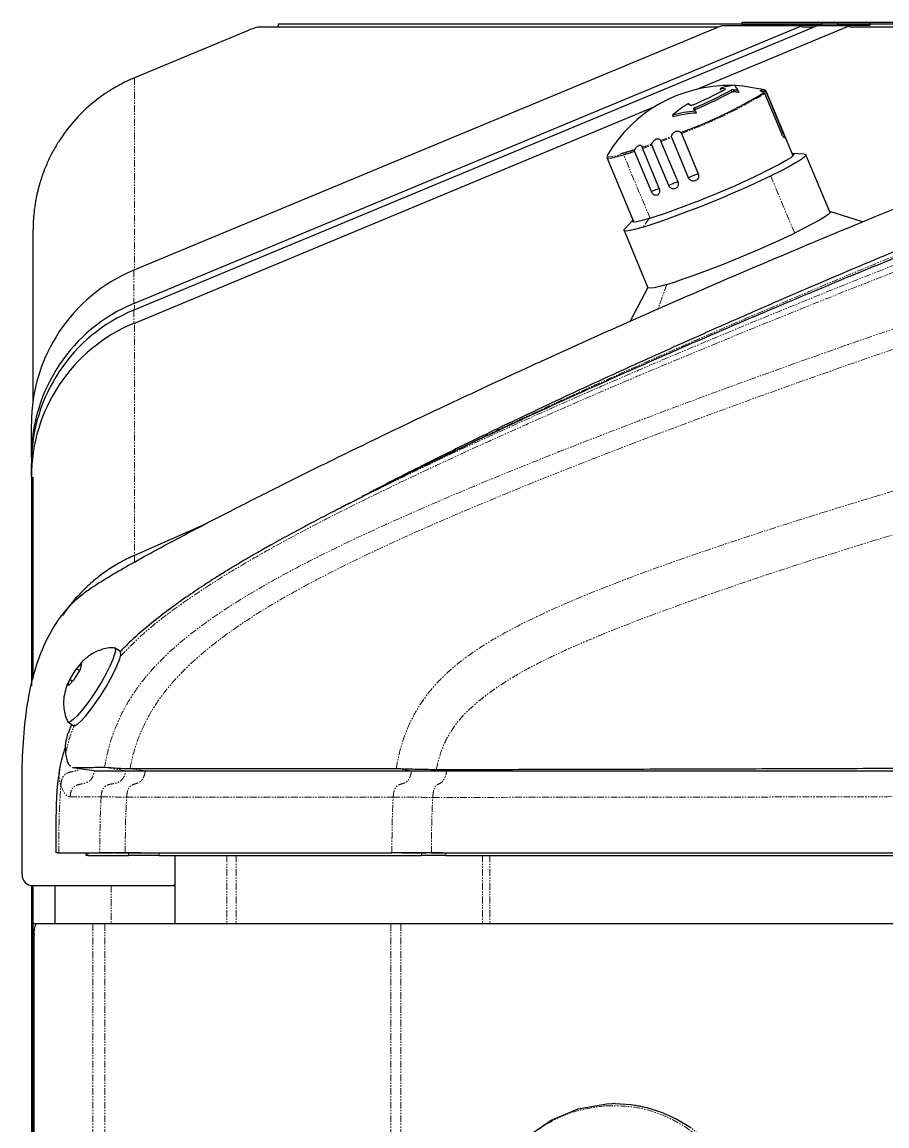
# Model space of a CAD drawing. Header units: millimetres. Extents: x -18594 to 273470, y -238787 to 48452.
# Drawn here: x 141570.6 to 141728.5, y -89230.7 to -89029 of the extents above; entities that cross this region are included whole.
import ezdxf

# ---------------------------------------------------------------- set-up
doc = ezdxf.new("R2010")
doc.units = ezdxf.units.MM
doc.linetypes.add('Xref AGV layout$0$PHANTOM', pattern=[2.5, 1.25, -0.25, 0.25, -0.25, 0.25, -0.25])
doc.layers.add('AM_BOR', color=4, linetype='Continuous', lineweight=25)

# ---------------------------------------------------------------- blocks, each defined once
blk = doc.blocks.new('Xref AGV layout$0$A$C343F789C')
at = {"color": 8, "linetype": 'Xref AGV layout$0$PHANTOM', "lineweight": 18}
for p, q in [((3689.05, 505.38), (3689.05, 729.29)), ((3691.28, 505.38), (3691.28, 729.41)), ((3635.03, 505.38), (3635.03, 726.28)), ((3636.82, 505.38), (3636.82, 726.39)), ((3618.74, 492.88), (3618.74, 505.38)), ((3620.07, 492.88), (3620.07, 505.38)), ((3665.08, 492.88), (3665.08, 505.38)), ((3666.75, 492.88), (3666.75, 505.38)), ((3687.93, 498.38), (3687.93, 505.38)), ((3626.79, 492.39), (3626.79, 492.88)), ((3627.46, 492.39), (3629.4, 492.39)), ((3631.24, 492.88), (3631.24, 492.39)), ((3679.15, 492.39), (3679.15, 492.88)), ((3682.49, 492.39), (3685.32, 492.39)), ((3684.71, 492.88), (3684.71, 492.39)), ((3692.18, 492.39), (3692.18, 492.88)), ((3685.08, 482.23), (3636.41, 482.22)), ((3695.4, 482.19), (3689.74, 482.14)), ((3681.64, 477.39), (3633.04, 477.39)), ((3690.98, 477.39), (3685.23, 477.39)), ((3690.98, 477.39), (3694.88, 476.83)), ((3696.27, 473.14), (3696.37, 473.49)), ((3683.67, 438.04), (3683.67, 439.27)), ((3683.67, 395.93), (3683.67, 438.04)), ((3683.78, 393.23), (3683.78, 395.65)), ((3586.43, 388.53), (3588.06, 393.02)), ((3683.67, 392.29), (3683.67, 393.18)), ((3683.78, 385.95), (3683.78, 392.01)), ((3683.67, 350.78), (3683.67, 385.9)), ((3567.46, 368.68), (3563.11, 379.14)), ((3589.68, 376.5), (3590.78, 378.07)), ((3589.49, 376.44), (3594.32, 364.83)), ((3581.4, 356.25), (3581.27, 356.56)), ((3574.23, 352.98), (3574.1, 353.29)), ((3574.65, 353.01), (3574.53, 353.32)), ((3575.93, 352.77), (3575.86, 352.93)), ((3657.36, 340.88), (3657.36, 341.52))]:
    blk.add_line(p, q, dxfattribs=at)
at = {"color": 7, "linetype": 'Continuous', "lineweight": 25}
for p, q in [((3701.96, 729.16), (3701.96, 507.38)), ((3702.17, 729.15), (3702.17, 505.38)), ((3702.47, 498.36), (3702.47, 658.81)), ((3595.86, 538.23), (3595.93, 538.23)), ((3595.93, 538.23), (3596.92, 538.35)), ((3454.32, 505.38), (3635.03, 505.38)), ((3635.03, 505.38), (3636.82, 505.38)), ((3636.82, 505.38), (3689.05, 505.38)), ((3676.27, 492.88), (3676.27, 505.38)), ((3689.05, 505.38), (3691.28, 505.38)), ((3691.28, 505.38), (3701.61, 505.38)), ((3698.17, 498.38), (3698.17, 505.38)), ((3701.61, 505.38), (3702.17, 505.38)), ((3702.17, 505.38), (3702.17, 498.38)), ((3676.59, 498.38), (3676.27, 498.35)), ((3676.27, 498.38), (3676.59, 498.38)), ((3702.2, 498.38), (3676.59, 498.38)), ((3704.17, 496.38), (3704.17, 493.38)), ((3626.79, 492.88), (3479.6, 492.88)), ((3629.4, 492.39), (3495.07, 492.4)), ((3627.46, 492.39), (3603.32, 492.39)), ((3626.79, 492.88), (3631.24, 492.88)), ((3627.46, 492.39), (3630.5, 492.39)), ((3634.84, 492.39), (3630.42, 492.39)), ((3679.15, 492.88), (3631.24, 492.88)), ((3685.32, 492.39), (3636.62, 492.4)), ((3682.49, 492.39), (3663.35, 492.39)), ((3679.15, 492.88), (3684.71, 492.88)), ((3692.18, 492.88), (3684.71, 492.88)), ((3687.17, 492.39), (3685.27, 492.39)), ((3687.17, 492.39), (3689.95, 492.39)), ((3691.25, 492.39), (3687.47, 492.39)), ((3697.44, 492.39), (3689.95, 492.39)), ((3692.18, 492.88), (3692.49, 492.88)), ((3692.49, 492.88), (3692.49, 492.39)), ((3697.63, 492.39), (3694.02, 492.39)), ((3704.17, 493.38), (3704.17, 477.35)), ((3694.98, 476.82), (3691.08, 477.38)), ((3694.97, 476.76), (3694.88, 476.83)), ((3696.27, 473.06), (3696.47, 473.65)), ((3695.15, 468.87), (3695.72, 470.45)), ((3695.79, 468.47), (3694.79, 469.1)), ((3693.56, 458.9), (3694.76, 460.86)), ((3695.46, 460.75), (3694.26, 458.79)), ((3694.76, 460.86), (3695.72, 461.79)), ((3694.97, 461.06), (3695.46, 460.75)), ((3702.17, 460.62), (3702.17, 423.73)), ((3702.47, 423.73), (3702.47, 461.88)), ((3694.26, 458.79), (3693.31, 457.86)), ((3693.71, 459.13), (3694.26, 458.79)), ((3686.27, 455.55), (3687.28, 454.92)), ((3670.46, 432.19), (3683.67, 438.04)), ((3644.36, 428.53), (3644.15, 428.41)), ((3646.04, 429.39), (3646.46, 429.61)), ((3702.47, 423.73), (3702.47, 421.3)), ((3702.47, 420.09), (3702.47, 414.03)), ((3702.17, 409.76), (3702.17, 378.58)), ((3683.78, 395.65), (3588.6, 356.02)), ((3589.92, 389.07), (3593.15, 395.26)), ((3558.95, 341.25), (3683.78, 393.23)), ((3683.78, 392.01), (3561.86, 341.25)), ((3594.25, 378.66), (3589.9, 389.12)), ((3576.42, 341.25), (3683.78, 385.95)), ((3592.65, 376.77), (3594.12, 378.37)), ((3550.68, 377.09), (3556.68, 375.23)), ((3556.66, 375.28), (3561.02, 364.82)), ((3597.36, 365.35), (3592.45, 377.13)), ((3589.24, 371.56), (3592.32, 364.18)), ((3587.5, 362.43), (3584.43, 369.81)), ((3586.07, 370.43), (3589.14, 363.05)), ((3590.9, 363.69), (3587.83, 371.07)), ((3583.78, 360.96), (3580.7, 368.34)), ((3582.46, 369.04), (3585.53, 361.66)), ((3561.32, 364.71), (3563.49, 364.63)), ((3563.37, 365.02), (3568.28, 353.24)), ((3568.3, 353.37), (3565.23, 360.75)), ((3565.45, 361), (3568.53, 353.62)), ((3581.21, 356.89), (3581.08, 357.21)), ((3585.4, 357.6), (3585.27, 357.9)), ((3573.4, 353.14), (3573.27, 353.45)), ((3576.7, 352.71), (3576.58, 353.01)), ((3581.07, 352.88), (3553.12, 341.25)), ((3662.98, 342.17), (3683.67, 350.78)), ((3465.86, 341.52), (3553, 341.52)), ((3549.37, 340.58), (3549.37, 341.18)), ((3555.19, 341.18), (3549.37, 341.18)), ((3553, 341.52), (3553.12, 341.25)), ((3553.12, 341.25), (3558.95, 341.25)), ((3555.19, 341.18), (3555.19, 340.58)), ((3558.1, 340.58), (3558.1, 341.18)), ((3572.66, 341.18), (3558.1, 341.18)), ((3559.61, 341.52), (3561.74, 341.52)), ((3561.74, 341.52), (3561.86, 341.25)), ((3561.86, 341.25), (3576.42, 341.25)), ((3572.66, 341.18), (3572.66, 340.58)), ((3577.08, 341.52), (3661.12, 341.52)), ((3657.4, 340.88), (3657.4, 341.52)), ((3657.36, 340.88), (3462.03, 340.88)), ((3549.37, 340.58), (3478.13, 340.58)), ((3555.19, 340.58), (3549.37, 340.58)), ((3558.1, 340.58), (3555.19, 340.58)), ((3572.66, 340.58), (3558.1, 340.58)), ((3657.4, 340.88), (3657.36, 340.88))]:
    blk.add_line(p, q, dxfattribs=at)
at = {"color": 7, "linetype": 'Continuous', "lineweight": 25, "flags": 128}
for points in [[(3595.86, 538.23), (3592.96, 538.41), (3590.09, 538.95), (3587.29, 539.84), (3584.59, 541.07), (3582.02, 542.62)], [(3595.93, 599.41), (3599.74, 599.22), (3604.85, 597.79), (3609.62, 595.25), (3613.86, 591.7), (3617.41, 587.27), (3620.14, 582.13), (3621.94, 576.48), (3622.74, 570.54), (3622.51, 564.54), (3621.25, 558.7), (3619.03, 553.26), (3615.91, 548.42), (3612.03, 544.36), (3607.53, 541.24), (3602.59, 539.19), (3597.39, 538.28), (3597.39, 538.28)], [(3697.21, 492.39), (3696.22, 492.39), (3694.72, 492.39), (3693.56, 492.39)], [(3685.23, 477.39), (3684.81, 477.39), (3684.49, 477.39), (3684.29, 477.39), (3684.14, 477.39), (3684.09, 477.39), (3684.08, 477.39), (3684.08, 477.39), (3684.08, 477.39), (3684.08, 477.39), (3684.08, 477.39), (3684.08, 477.39), (3682.99, 477.39), (3681.64, 477.39)], [(3694.79, 469.1), (3694.49, 469.11), (3693.99, 468.81), (3693.32, 468.21), (3692.53, 467.34), (3691.64, 466.23), (3690.7, 464.94), (3689.75, 463.53), (3688.84, 462.06), (3688, 460.6), (3687.29, 459.23), (3686.73, 458), (3686.34, 456.97), (3686.15, 456.19), (3686.17, 455.7), (3686.27, 455.55)], [(3692.41, 465.29), (3693.32, 466.45), (3694.14, 467.39), (3694.84, 468.06), (3695.39, 468.43), (3695.75, 468.49), (3695.88, 468.36)], [(3687.42, 454.89), (3687.2, 455), (3687.14, 455.41), (3687.28, 456.12), (3687.61, 457.09), (3688.14, 458.27), (3688.82, 459.62), (3689.62, 461.06), (3690.52, 462.53), (3691.46, 463.97), (3692.41, 465.29)], [(3586.43, 388.53), (3587.74, 388.9), (3588.76, 389.14), (3589.47, 389.23), (3589.84, 389.18), (3589.9, 389.12)], [(3556.66, 375.28), (3556.68, 375.42), (3556.98, 375.75), (3557.61, 376.21), (3558.56, 376.79), (3559.81, 377.48), (3561.34, 378.27), (3563.11, 379.14)], [(3590.78, 378.07), (3592.1, 378.44), (3593.12, 378.67), (3593.82, 378.77), (3594.2, 378.72), (3594.24, 378.52), (3594.12, 378.37)], [(3589.68, 376.5), (3590.95, 376.86), (3591.9, 377.07), (3592.51, 377.13), (3592.76, 377.03), (3592.65, 376.78), (3592.61, 376.74)], [(3561.32, 364.71), (3561.07, 364.76), (3561.04, 364.95), (3561.34, 365.28), (3561.97, 365.74), (3562.92, 366.33), (3564.17, 367.02), (3565.69, 367.81), (3567.46, 368.68)], [(3563.53, 364.63), (3563.47, 364.63), (3563.22, 364.73), (3563.33, 364.98), (3563.81, 365.37), (3564.63, 365.9), (3565.78, 366.55), (3567.23, 367.31), (3568.95, 368.16)], [(3597.36, 365.35), (3597.36, 365.35), (3597.1, 365.44), (3596.5, 365.38), (3595.57, 365.18), (3594.32, 364.83)], [(3568.3, 353.37), (3568.29, 353.34), (3568.28, 353.32), (3568.27, 353.29), (3568.27, 353.27), (3568.27, 353.25), (3568.28, 353.23), (3568.29, 353.21), (3568.31, 353.2)], [(3569.34, 352.83), (3572.56, 352.3), (3573.98, 352.2)]]:
    blk.add_lwpolyline(points, dxfattribs=at)
at = {"color": 8, "linetype": 'Xref AGV layout$0$PHANTOM', "lineweight": 18, "flags": 128}
for points in [[(3626.6, 477.39), (3627.56, 477.28), (3628.52, 477.17)], [(3633.04, 477.39), (3634.44, 477.19), (3635.85, 476.99)], [(3681.64, 477.39), (3683.04, 477.2), (3684.45, 477.01)], [(3685.23, 477.39), (3687.17, 477.07), (3689.12, 476.75)], [(3597.32, 364.99), (3597.33, 365.15), (3597.02, 365.22), (3596.34, 365.14), (3595.31, 364.89), (3593.95, 364.5), (3592.31, 363.96)], [(3565.23, 360.75), (3565.37, 360.82), (3565.51, 360.88)], [(3568.47, 353.23), (3568.46, 353.2), (3568.44, 353.17), (3568.44, 353.15), (3568.44, 353.13), (3568.44, 353.1), (3568.45, 353.09), (3568.46, 353.07), (3568.48, 353.05)]]:
    blk.add_lwpolyline(points, dxfattribs=at)
at = {"color": 7, "linetype": 'Continuous', "lineweight": 25}
for centre, radius, start, end in [((3698.86, 506.9), 3.14, 331.1427, 8.876), ((3702.18, 496.4), 1.99, 359.5654, 89.5572), ((3678.85, 334.77), 142.35, 85.8657, 87.748), ((3645.08, 209.15), 188.72, 108.1079, 115.7464), ((3649.44, 198.69), 188.72, 108.1079, 115.7462), ((3642.27, 215.95), 168.94, 108.1349, 115.7195), ((3575.08, 377.88), 25.7, 268.6567, 329.9177), ((3612.49, 304.93), 62.6, 106.8677, 108.7972), ((3613.92, 278.88), 87.23, 110.1529, 121.238), ((3579.76, 378.19), 21.02, 273.6136, 285.204), ((3579.78, 378.14), 21.3, 273.8564, 285.289), ((3571.96, 373.12), 20.53, 300.8231, 310.8863), ((3611.33, 285.45), 77.21, 112.9182, 118.4726), ((3611.47, 285.12), 77.23, 112.9189, 118.472), ((3609.08, 291.36), 69.96, 112.9492, 118.4415), ((3599.58, 371.98), 23.77, 219.4098, 220.6401), ((3592.95, 366.02), 14.85, 223.5679, 225.1419), ((3577.99, 375.94), 22.98, 258.1368, 260.2362), ((3581.79, 357.7), 9.55, 208.5626, 215.679), ((3578.03, 375.93), 23.26, 258.5263, 260.5915), ((3572.9, 363.79), 11.72, 275.5568, 288.9542), ((3577.89, 374.72), 22.04, 264.905, 266.9285), ((3658.89, 351.01), 9.75, 283.2338, 294.8515)]:
    blk.add_arc(centre, radius, start, end, dxfattribs=at)
at = {"color": 8, "linetype": 'Xref AGV layout$0$PHANTOM', "lineweight": 18}
for centre, radius, start, end in [((3584.17, 382.28), 11.86, 289.546, 295.3445), ((3583.97, 372.34), 2.58, 280.4365, 293.4553), ((3581.15, 380.23), 10.96, 290.5166, 296.6371), ((3587.28, 373.4), 2.44, 283.4972, 290.3777), ((3579.97, 371.9), 3.64, 281.6109, 294.8116), ((3578.62, 376.08), 8.02, 291.0568, 298.6556), ((3634.52, 241.05), 130.17, 109.5766, 110.4027), ((3634.53, 240.9), 130.11, 109.57, 110.4118), ((3654.73, 187.45), 187.45, 111.0169, 111.6617), ((3653.17, 191.36), 183.04, 111.0023, 111.6749), ((3614.08, 278.46), 87.89, 110.1708, 121.2199)]:
    blk.add_arc(centre, radius, start, end, dxfattribs=at)
at = {"color": 7, "linetype": 'Continuous', "lineweight": 25}
for centre in [(3672.17, 423.73), (3672.17, 421.3), (3672.17, 420.09), (3672.17, 414.03)]:
    blk.add_ellipse(centre, major_axis=(0, 30.4), ratio=0.996749, start_param=3.534983, end_param=4.712389, dxfattribs=at)
at = {"color": 8, "linetype": 'Xref AGV layout$0$PHANTOM', "lineweight": 18}
for points, knots in [([(3597.39, 538.28), (3595.63, 538.28), (3592.11, 538.29), (3586.96, 539.8), (3582.16, 542.34), (3577.89, 545.92), (3574.31, 550.38), (3571.57, 555.55), (3569.76, 561.24), (3568.95, 567.21), (3569.19, 573.25), (3570.45, 579.13), (3572.69, 584.61), (3575.82, 589.48), (3579.73, 593.56), (3584.26, 596.72), (3589.23, 598.71), (3593.21, 599.61), (3595.44, 599.45), (3595.93, 599.41)], [0, 0, 0, 0, 0.061442, 0.122883, 0.184325, 0.245766, 0.307208, 0.36865, 0.430091, 0.491533, 0.552974, 0.614416, 0.675858, 0.737299, 0.79874, 0.860182, 0.921624, 0.983065, 1, 1, 1, 1]), ([(3597.6, 538.62), (3595.86, 538.62), (3592.38, 538.63), (3587.29, 540.12), (3582.54, 542.63), (3578.32, 546.18), (3574.78, 550.58), (3572.06, 555.7), (3570.27, 561.32), (3569.48, 567.23), (3569.71, 573.21), (3570.96, 579.01), (3573.17, 584.43), (3576.27, 589.25), (3580.13, 593.29), (3584.61, 596.39), (3589.54, 598.44), (3594.71, 599.34), (3599.95, 599.08), (3605.03, 597.66), (3609.78, 595.13), (3614, 591.59), (3617.54, 587.18), (3620.26, 582.07), (3622.05, 576.45), (3622.84, 570.53), (3622.61, 564.56), (3621.36, 558.75), (3619.15, 553.33), (3616.05, 548.51), (3612.19, 544.47), (3607.71, 541.39), (3602.79, 539.28), (3599.33, 538.84), (3597.6, 538.62)], [0, 0, 0, 0, 0.0312502, 0.0625002, 0.0937502, 0.1250001, 0.1562501, 0.1875, 0.21875, 0.2500001, 0.28125, 0.3125001, 0.3437501, 0.3750001, 0.4062501, 0.4375002, 0.46875, 0.5, 0.5312502, 0.5625002, 0.5937502, 0.6250003, 0.6562501, 0.6875003, 0.7187503, 0.7500001, 0.7812503, 0.8125001, 0.8437502, 0.8750001, 0.9062503, 0.9375001, 0.9687504, 1, 1, 1, 1]), ([(3629.4, 492.39), (3629.4, 490.71), (3629.41, 487.33), (3629.26, 483.96), (3629.18, 482.27)], [0, 0, 0, 0, 0.498921, 1, 1, 1, 1]), ([(3636.62, 492.4), (3636.62, 490.71), (3636.63, 487.31), (3636.48, 483.92), (3636.41, 482.22)], [0, 0, 0, 0, 0.496831, 1, 1, 1, 1]), ([(3685.32, 492.39), (3685.32, 490.71), (3685.33, 487.32), (3685.17, 483.93), (3685.08, 482.23)], [0, 0, 0, 0, 0.496385, 1, 1, 1, 1]), ([(3689.74, 482.14), (3689.81, 483.87), (3689.97, 487.29), (3689.96, 490.71), (3689.95, 492.39)], [0, 0, 0, 0, 0.507103, 1, 1, 1, 1]), ([(3697.44, 492.39), (3697.45, 490.37), (3697.48, 486.25), (3697.23, 482.14), (3697.11, 480.05)], [0, 0, 0, 0, 0.490969, 1, 1, 1, 1]), ([(3629.18, 482.27), (3617.83, 482.26), (3595.13, 482.23), (3561.09, 482.2), (3526.99, 482.05), (3504.36, 482.16), (3493.05, 482.22)], [0, 0, 0, 0, 0.250001, 0.500002, 0.750003, 1, 1, 1, 1]), ([(3629.18, 482.27), (3629.15, 481.97), (3629.11, 481.52), (3628.99, 480.95), (3628.87, 480.57), (3628.7, 480.26), (3628.43, 479.98), (3628.01, 479.78), (3627.53, 479.55), (3627.16, 479.06), (3626.97, 478.68), (3626.76, 478.13), (3626.66, 477.69), (3626.6, 477.39)], [0, 0, 0, 0, 0.125072, 0.187661, 0.25018, 0.312675, 0.375225, 0.500437, 0.687259, 0.749773, 0.812301, 0.87491, 1, 1, 1, 1]), ([(3636.41, 482.22), (3635.32, 482.22), (3633.15, 482.24), (3630.5, 482.26), (3629.18, 482.27)], [0, 0, 0, 0, 0.499999, 1, 1, 1, 1]), ([(3636.41, 482.22), (3636.37, 481.81), (3636.32, 481.26), (3636.08, 480.65), (3635.82, 480.26), (3635.41, 479.97), (3634.88, 479.81), (3634.33, 479.65), (3633.87, 479.36), (3633.56, 478.96), (3633.24, 478.36), (3633.12, 477.8), (3633.04, 477.39)], [0, 0, 0, 0, 0.166241, 0.228255, 0.282905, 0.385897, 0.492454, 0.600485, 0.707706, 0.765052, 0.829701, 1, 1, 1, 1]), ([(3685.08, 482.23), (3685.06, 481.93), (3685.01, 481.47), (3684.85, 480.9), (3684.67, 480.52), (3684.25, 480.02), (3683.6, 479.83), (3682.96, 479.63), (3682.54, 479.35), (3682.26, 479.06), (3682.03, 478.68), (3681.8, 478.13), (3681.7, 477.69), (3681.64, 477.39)], [0, 0, 0, 0, 0.125077, 0.187669, 0.250171, 0.312652, 0.499549, 0.624712, 0.687268, 0.749789, 0.812314, 0.874917, 1, 1, 1, 1]), ([(3689.74, 482.14), (3689.58, 482.14), (3689.27, 482.14), (3688.28, 482.17), (3686.89, 482.2), (3685.69, 482.22), (3685.08, 482.23)], [0, 0, 0, 0, 0.25013, 0.499999, 0.749882, 1, 1, 1, 1]), ([(3689.74, 482.14), (3689.69, 481.73), (3689.63, 481.18), (3689.31, 480.58), (3688.95, 480.19), (3688.37, 479.92), (3687.64, 479.78), (3686.88, 479.64), (3686.27, 479.37), (3685.86, 478.98), (3685.45, 478.38), (3685.32, 477.81), (3685.23, 477.39)], [0, 0, 0, 0, 0.165588, 0.226862, 0.280565, 0.381566, 0.486783, 0.594605, 0.703044, 0.761462, 0.827345, 1, 1, 1, 1]), ([(3695.4, 482.19), (3695.37, 481.89), (3695.33, 481.43), (3695.13, 480.86), (3694.88, 480.48), (3694.53, 480.18), (3693.98, 479.94), (3693.1, 479.78), (3692.19, 479.56), (3691.51, 478.97), (3691.14, 478.28), (3691.03, 477.69), (3690.98, 477.39)], [0, 0, 0, 0, 0.12516, 0.187792, 0.250331, 0.312849, 0.375433, 0.500744, 0.68759, 0.750168, 0.874814, 1, 1, 1, 1]), ([(3697.11, 480.05), (3696.85, 480.68), (3696.34, 481.93), (3695.71, 482.1), (3695.4, 482.19)], [0, 0, 0, 0, 0.499962, 1, 1, 1, 1]), ([(3697.11, 480.05), (3697.05, 479.63), (3696.97, 479.05), (3696.64, 478.4), (3696.27, 477.99), (3695.69, 477.69), (3694.94, 477.54), (3694.19, 477.4), (3693.74, 477.15), (3693.53, 477.03)], [0, 0, 0, 0, 0.245554, 0.33597, 0.414285, 0.558563, 0.707102, 0.860265, 1, 1, 1, 1]), ([(3697.34, 477.19), (3697.38, 477.38), (3697.5, 478.06), (3697.43, 479), (3697.21, 479.7), (3697.11, 480.05)], [0, 0, 0, 0, 0.1653498, 0.582544, 1, 1, 1, 1]), ([(3635.85, 476.99), (3635.64, 475.91), (3635.24, 473.75), (3634.17, 470.42), (3632.64, 467.09), (3630.36, 463.52), (3627.33, 460.09), (3623.61, 456.95), (3619.05, 453.87), (3613.68, 450.89), (3605.51, 446.99), (3595.19, 442.81), (3582.74, 438.3), (3570.25, 434.11), (3553.55, 428.79), (3532.58, 422.54), (3506.27, 415.26), (3484.06, 409.57), (3469.5, 406.21), (3463.81, 405.05), (3461.73, 404.64), (3459.58, 404.25), (3457.21, 403.85), (3455.47, 403.68), (3454.52, 403.59)], [0, 0, 0, 0, 0.015281, 0.030762, 0.04863, 0.066468, 0.089937, 0.112951, 0.135621, 0.169219, 0.202551, 0.268812, 0.334866, 0.400837, 0.466769, 0.598598, 0.730461, 0.878385, 0.943867, 0.954268, 0.964724, 0.975367, 0.986405, 1, 1, 1, 1]), ([(3628.52, 477.17), (3628.32, 476.29), (3627.91, 474.52), (3626.84, 471.75), (3625.17, 469.03), (3622.47, 466.03), (3618.9, 463.09), (3614.55, 460.23), (3610.03, 457.77), (3605.43, 455.57), (3597.16, 451.95), (3585.09, 447.37), (3569.24, 441.88), (3549.68, 435.58), (3526.37, 428.66), (3500.33, 421.49), (3479.64, 416.28), (3467.21, 413.47), (3462.12, 412.47), (3459.9, 412.06), (3457.56, 411.64), (3455.9, 411.49), (3455.03, 411.4)], [0, 0, 0, 0, 0.013379, 0.026768, 0.043823, 0.060821, 0.087872, 0.114801, 0.14164, 0.168426, 0.195174, 0.284216, 0.373225, 0.46222, 0.611715, 0.761231, 0.892979, 0.951296, 0.962869, 0.974567, 0.98656, 1, 1, 1, 1]), ([(3460.54, 371.18), (3461.12, 371.22), (3462.14, 371.29), (3463.53, 371.54), (3464.73, 371.78), (3465.88, 372.02), (3467, 372.28), (3469.45, 372.87), (3474.51, 374.19), (3484.46, 377.01), (3502.03, 382.34), (3527.1, 390.46), (3557.32, 400.82), (3583.4, 410.3), (3604.14, 418.28), (3619.63, 424.51), (3635.04, 431.09), (3647.26, 436.77), (3656.3, 441.47), (3662.28, 444.84), (3668.17, 448.53), (3673.92, 452.69), (3678.68, 456.92), (3682.38, 461.13), (3685.1, 465.11), (3687.23, 469.49), (3688.49, 473.44), (3688.95, 475.89), (3689.12, 476.75)], [0, 0, 0, 0, 0.0064863, 0.0114486, 0.0160759, 0.0205645, 0.0249843, 0.0293727, 0.0497614, 0.085819, 0.1499186, 0.264169, 0.39393, 0.5237186, 0.588654, 0.6536469, 0.7187518, 0.784119, 0.8104251, 0.8368723, 0.8635366, 0.8905514, 0.9181549, 0.935828, 0.9538596, 0.972111, 0.9902767, 1, 1, 1, 1]), ([(3684.45, 477.01), (3684.31, 476.3), (3683.87, 474.11), (3682.7, 470.54), (3680.66, 466.51), (3678.1, 462.84), (3674.6, 458.89), (3670.08, 454.85), (3664.57, 450.8), (3658.87, 447.18), (3653.05, 443.88), (3644.22, 439.27), (3632.25, 433.69), (3617.13, 427.24), (3601.91, 421.13), (3580.32, 412.85), (3552.22, 402.72), (3518.92, 391.45), (3492.49, 383.08), (3476.67, 378.49), (3470.22, 376.79), (3467.44, 376.09), (3464.55, 375.4), (3462.54, 375.05), (3461.5, 374.86)], [0, 0, 0, 0, 0.008263, 0.025634, 0.043062, 0.060409, 0.077615, 0.104831, 0.131745, 0.158443, 0.184995, 0.211446, 0.277277, 0.342902, 0.408438, 0.473927, 0.620538, 0.767128, 0.89625, 0.953306, 0.964592, 0.975964, 0.987532, 1, 1, 1, 1]), ([(3626.6, 477.39), (3617.36, 477.39), (3598.87, 477.39), (3571.14, 477.39), (3543.4, 477.39), (3515.62, 477.39), (3497.32, 477.39), (3488.17, 477.39)], [0, 0, 0, 0, 0.200001, 0.400002, 0.600003, 0.800004, 1, 1, 1, 1]), ([(3633.04, 477.39), (3632.07, 477.39), (3630.14, 477.39), (3627.78, 477.39), (3626.6, 477.39)], [0, 0, 0, 0, 0.499995, 1, 1, 1, 1]), ([(3685.23, 477.39), (3685.11, 477.39), (3684.88, 477.39), (3684.14, 477.39), (3683.04, 477.39), (3682.11, 477.39), (3681.64, 477.39)], [0, 0, 0, 0, 0.250139, 0.499993, 0.749841, 1, 1, 1, 1]), ([(3696.22, 474.25), (3695.86, 472.68), (3695.44, 470.88), (3694.67, 469.22), (3694.56, 469)], [0, 0, 0, 0, 0.868114, 1, 1, 1, 1]), ([(3686.22, 456.47), (3684.93, 455.15), (3681.98, 452.13), (3676.79, 448.11), (3671.04, 444.11), (3665.14, 440.44), (3656.19, 435.28), (3644, 428.96), (3628.57, 421.56), (3613.02, 414.49), (3590.92, 404.85), (3562.11, 392.94), (3527.9, 379.58), (3500.73, 369.59), (3484.44, 364.07), (3477.81, 362.01), (3474.95, 361.16), (3471.97, 360.33), (3469.91, 359.9), (3468.84, 359.68)], [0, 0, 0, 0, 0.0231903, 0.0529267, 0.082277, 0.1113839, 0.1403313, 0.2122382, 0.2838289, 0.3552844, 0.4266712, 0.5864581, 0.7462102, 0.8869309, 0.9491215, 0.961426, 0.9738243, 0.9864378, 1, 1, 1, 1]), ([(3644.15, 428.41), (3639.02, 425.88), (3628.77, 420.81), (3613.18, 413.66), (3592.29, 404.42), (3565.97, 393.35), (3538.79, 382.52), (3516.14, 373.88), (3498.79, 367.52), (3484.98, 362.75), (3476.82, 360.22), (3473.72, 359.37), (3472.72, 359.11), (3471.7, 358.86), (3470.61, 358.63), (3469.33, 358.37), (3468.39, 358.32), (3467.85, 358.28)], [0, 0, 0, 0, 0.090549, 0.180932, 0.271229, 0.451698, 0.632119, 0.733185, 0.834349, 0.923696, 0.963543, 0.968872, 0.974243, 0.979755, 0.985446, 0.991663, 1, 1, 1, 1]), ([(3470.79, 356.48), (3471.82, 356.59), (3473.89, 356.82), (3476.86, 357.67), (3481.15, 358.94), (3488.52, 361.41), (3504.1, 367.04), (3526.44, 375.75), (3553.72, 386.91), (3578.54, 397.52), (3600.94, 407.48), (3620.91, 416.76), (3635.94, 424.08), (3644.24, 428.44), (3646.04, 429.39)], [0, 0, 0, 0, 0.016174, 0.032388, 0.048604, 0.086828, 0.155084, 0.310213, 0.465344, 0.620475, 0.736306, 0.852136, 0.967965, 1, 1, 1, 1])]:
    blk.add_open_spline(points, degree=3, knots=knots, dxfattribs=at)
at = {"color": 7, "linetype": 'Continuous', "lineweight": 25}
for points, knots in [([(3629.4, 492.39), (3630.25, 492.39), (3632.04, 492.39), (3634.47, 492.39), (3635.92, 492.4), (3636.62, 492.4)], [0, 0, 0, 0, 0.322313, 0.677687, 1, 1, 1, 1]), ([(3682.49, 492.39), (3682.93, 492.39), (3683.85, 492.39), (3684.88, 492.39), (3685.26, 492.39), (3685.42, 492.39)], [0, 0, 0, 0, 0.353091, 0.7278588, 1, 1, 1, 1]), ([(3685.32, 492.39), (3685.85, 492.39), (3687.05, 492.39), (3688.52, 492.39), (3689.51, 492.39), (3689.82, 492.39), (3689.95, 492.39)], [0, 0, 0, 0, 0.221578, 0.500001, 0.778422, 1, 1, 1, 1]), ([(3697.31, 477.19), (3697.43, 477.88), (3697.79, 480.04), (3698.02, 485.12), (3698.02, 489.51), (3698.02, 492.39)], [0, 0, 0, 0, 0.136656, 0.432773, 1, 1, 1, 1]), ([(3697.44, 492.39), (3697.63, 492.39), (3697.84, 492.39), (3697.88, 492.39), (3697.88, 492.39)], [0, 0, 0, 0, 0.960908, 1, 1, 1, 1]), ([(3704.17, 477.35), (3704.08, 475.06), (3703.91, 470.53), (3703.12, 464.3), (3701.85, 458.8), (3700.09, 454.04), (3697.63, 449.73), (3695.06, 446.75), (3692.7, 444.78), (3690.61, 443.34), (3687.74, 441.58), (3683.95, 439.4), (3679.21, 436.8), (3673.17, 433.58), (3665.8, 429.75), (3657.08, 425.33), (3647.43, 420.55), (3636.22, 415.11), (3623.48, 409.06), (3609.25, 402.47), (3594.37, 395.76), (3579.07, 389.05), (3563.7, 382.49), (3550.21, 376.87), (3538.82, 372.22), (3529.66, 368.54), (3521.16, 365.19), (3513.48, 362.23), (3506.7, 359.69), (3500.79, 357.57), (3495.65, 355.83), (3491.1, 354.41), (3486.56, 353.16), (3481.95, 352.14), (3477.14, 351.42), (3472.41, 351.06), (3467.46, 350.93), (3464.04, 350.93), (3462.23, 350.93)], [0, 0, 0, 0, 0.023814, 0.046919, 0.064947, 0.082346, 0.099332, 0.116388, 0.123, 0.131409, 0.142917, 0.158255, 0.177249, 0.19964, 0.230034, 0.264353, 0.302168, 0.343049, 0.395117, 0.450198, 0.507567, 0.566466, 0.625558, 0.683057, 0.7199, 0.754663, 0.786799, 0.815763, 0.841143, 0.86282, 0.881706, 0.89823, 0.912825, 0.931201, 0.947836, 0.964018, 0.981003, 1, 1, 1, 1]), ([(3626.6, 477.39), (3623.45, 477.39), (3617.32, 477.39), (3608.42, 477.39), (3600.05, 477.39), (3591.64, 477.39), (3583.24, 477.39), (3574.57, 477.39), (3566.01, 477.39), (3554.45, 477.39), (3539.99, 477.39), (3522.65, 477.39), (3505.33, 477.39), (3493.89, 477.39), (3488.17, 477.39)], [0, 0, 0, 0, 0.068199, 0.132467, 0.192827, 0.249305, 0.314398, 0.374512, 0.436964, 0.499513, 0.624562, 0.74948, 0.874773, 1, 1, 1, 1]), ([(3628.52, 477.17), (3625.37, 477.16), (3619.25, 477.15), (3610.34, 477.13), (3601.97, 477.11), (3593.56, 477.09), (3585.16, 477.06), (3576.49, 477.04), (3567.93, 477.01), (3556.36, 476.97), (3541.91, 476.93), (3524.57, 476.93), (3507.29, 477), (3495.89, 477.05), (3490.19, 477.08)], [0, 0, 0, 0, 0.068246, 0.132559, 0.192964, 0.249485, 0.314628, 0.374791, 0.437295, 0.499895, 0.625027, 0.749952, 0.875104, 1, 1, 1, 1]), ([(3633.04, 477.39), (3632.07, 477.39), (3630.14, 477.39), (3627.78, 477.39), (3626.6, 477.39)], [0, 0, 0, 0, 0.499972, 1, 1, 1, 1]), ([(3635.85, 476.99), (3634.74, 477.02), (3632.54, 477.08), (3629.86, 477.14), (3628.52, 477.17)], [0, 0, 0, 0, 0.500509, 1, 1, 1, 1]), ([(3681.64, 477.39), (3673.55, 477.39), (3657.34, 477.39), (3641.14, 477.39), (3633.04, 477.39)], [0, 0, 0, 0, 0.499335, 1, 1, 1, 1]), ([(3684.45, 477.01), (3676.36, 477), (3660.15, 476.98), (3643.96, 476.99), (3635.85, 476.99)], [0, 0, 0, 0, 0.499165, 1, 1, 1, 1]), ([(3690.98, 477.39), (3689.99, 477.39), (3688.08, 477.39), (3686.16, 477.39), (3685.23, 477.39)], [0, 0, 0, 0, 0.516118, 1, 1, 1, 1]), ([(3694.88, 476.83), (3693.89, 476.81), (3691.97, 476.79), (3690.05, 476.76), (3689.12, 476.75)], [0, 0, 0, 0, 0.516067, 1, 1, 1, 1]), ([(3696.22, 474.25), (3696.15, 474.65), (3696.03, 475.44), (3695.7, 476.32), (3695.4, 476.47), (3695.24, 476.54)], [0, 0, 0, 0, 0.324752, 0.646534, 1, 1, 1, 1]), ([(3696.41, 473.47), (3696.62, 474.14), (3697.05, 475.48), (3697.27, 476.65), (3697.38, 477.24)], [0, 0, 0, 0, 0.496065, 1, 1, 1, 1]), ([(3695.77, 470.44), (3695.83, 470.63), (3696.13, 471.49), (3696.35, 472.8), (3696.26, 473.78), (3696.22, 474.25)], [0, 0, 0, 0, 0.129328, 0.581002, 1, 1, 1, 1]), ([(3694.22, 458.73), (3694.27, 458.79), (3694.56, 459.17), (3695.07, 459.98), (3695.69, 461.11), (3696.21, 462.4), (3696.56, 463.84), (3696.63, 465.3), (3696.46, 466.67), (3696.21, 467.67), (3695.93, 468.2), (3695.87, 468.33)], [0, 0, 0, 0, 0.025057, 0.141794, 0.272445, 0.404856, 0.559368, 0.704173, 0.825423, 0.959643, 1, 1, 1, 1]), ([(3695.72, 461.79), (3695.69, 461.61), (3695.63, 461.24), (3695.52, 460.92), (3695.46, 460.75)], [0, 0, 0, 0, 0.499997, 1, 1, 1, 1]), ([(3687.5, 454.92), (3687.64, 454.91), (3688.21, 454.91), (3689.16, 455.1), (3690.3, 455.47), (3691.3, 455.97), (3692.18, 456.56), (3692.95, 457.22), (3693.63, 457.93), (3694.02, 458.47), (3694.22, 458.73)], [0, 0, 0, 0, 0.053753, 0.209647, 0.356474, 0.494593, 0.624748, 0.749418, 0.877091, 1, 1, 1, 1]), ([(3693.31, 457.86), (3693.36, 458.02), (3693.48, 458.35), (3693.53, 458.72), (3693.56, 458.9)], [0, 0, 0, 0, 0.500003, 1, 1, 1, 1]), ([(3644.56, 428.62), (3645.65, 429.18), (3647.92, 430.33), (3651.42, 432.16), (3654.96, 434.05), (3658.22, 435.84), (3660.88, 437.35), (3662.87, 438.5), (3664.54, 439.49), (3666.29, 440.54), (3668.48, 441.89), (3671.17, 443.62), (3674.4, 445.79), (3678.1, 448.45), (3681.66, 451.32), (3684.46, 453.77), (3685.81, 455.2), (3686.27, 455.67)], [0, 0, 0, 0, 0.072696, 0.150575, 0.234021, 0.312866, 0.374329, 0.417717, 0.450948, 0.491598, 0.540619, 0.606588, 0.684209, 0.775621, 0.881443, 0.960484, 1, 1, 1, 1]), ([(3683.67, 438.04), (3684.57, 438.47), (3686.33, 439.31), (3688.79, 440.87), (3691.13, 442.65), (3693.31, 444.68), (3695.24, 446.82), (3696.3, 448.32), (3696.8, 449.02)], [0, 0, 0, 0, 0.175239, 0.341059, 0.506679, 0.68498, 0.854257, 1, 1, 1, 1]), ([(3470.2, 356.84), (3470.92, 356.9), (3472.49, 357.03), (3475.04, 357.69), (3478.12, 358.55), (3481.86, 359.73), (3486.2, 361.18), (3491.02, 362.85), (3498.51, 365.55), (3508.59, 369.32), (3521.21, 374.2), (3535.86, 380.02), (3552.18, 386.69), (3569.84, 394.11), (3586.57, 401.34), (3601.76, 408.1), (3615.4, 414.34), (3627.51, 420.09), (3637.04, 424.74), (3642.49, 427.56), (3644.25, 428.48)], [0, 0, 0, 0, 0.011407, 0.024691, 0.04166, 0.062298, 0.0872, 0.114492, 0.14351, 0.213931, 0.285965, 0.358836, 0.464938, 0.566645, 0.663837, 0.755031, 0.831312, 0.902472, 0.968415, 1, 1, 1, 1]), ([(3644.27, 428.44), (3644.51, 428.56), (3645.1, 428.87), (3645.74, 429.21), (3646, 429.35), (3646.04, 429.37)], [0, 0, 0, 0, 0.363089, 0.8909574, 1, 1, 1, 1]), ([(3471.97, 355.75), (3472.79, 355.83), (3474.68, 356.01), (3477.86, 356.9), (3481.96, 358.14), (3487.13, 359.88), (3493.41, 362.11), (3499.27, 364.29), (3504.49, 366.27), (3508.94, 367.98), (3514, 369.96), (3519.79, 372.25), (3526.3, 374.86), (3533.44, 377.77), (3540.96, 380.88), (3548.25, 383.93), (3554.83, 386.72), (3560.35, 389.08), (3564.85, 391.02), (3570.81, 393.61), (3578.25, 396.88), (3587.17, 400.87), (3595.15, 404.48), (3602.35, 407.8), (3608.94, 410.88), (3615.09, 413.8), (3621.73, 417), (3628.74, 420.45), (3635.8, 424), (3640.14, 426.27), (3642.1, 427.3)], [0, 0, 0, 0, 0.013217, 0.030338, 0.053386, 0.082852, 0.118877, 0.161533, 0.184379, 0.209559, 0.238948, 0.272623, 0.310585, 0.352837, 0.397904, 0.442634, 0.481258, 0.513778, 0.540192, 0.560744, 0.619276, 0.672152, 0.71937, 0.761454, 0.800743, 0.837519, 0.871781, 0.92044, 0.964217, 1, 1, 1, 1]), ([(3683.67, 350.78), (3683.81, 350.84), (3684.07, 350.95), (3684.44, 351.11), (3684.75, 351.25), (3685.37, 351.54), (3686.33, 352.03), (3687.82, 352.88), (3689.48, 353.96), (3691.8, 355.73), (3694.47, 358.29), (3696.71, 361.16), (3698.24, 363.64), (3699.25, 365.56), (3700.15, 367.64), (3700.72, 369.3), (3701.06, 370.48), (3701.24, 371.14), (3701.41, 371.86), (3701.58, 372.64), (3701.74, 373.48), (3701.88, 374.38), (3702, 375.34), (3702.09, 376.37), (3702.16, 377.45), (3702.16, 378.2), (3702.17, 378.58)], [0, 0, 0, 0, 0.013049, 0.024349, 0.033898, 0.041698, 0.082236, 0.125081, 0.187348, 0.250126, 0.372098, 0.499994, 0.557936, 0.618917, 0.682937, 0.749997, 0.76766, 0.786954, 0.807878, 0.830432, 0.854618, 0.880433, 0.907879, 0.936956, 0.967663, 1, 1, 1, 1]), ([(3587.83, 371.07), (3587.8, 371.18), (3587.73, 371.39), (3587.75, 371.7), (3587.85, 371.97), (3588.03, 372.16), (3588.27, 372.26), (3588.53, 372.25), (3588.79, 372.14), (3589.03, 371.94), (3589.17, 371.73), (3589.23, 371.6), (3589.24, 371.56)], [0, 0, 0, 0, 0.108386, 0.21676, 0.324804, 0.432033, 0.538393, 0.644341, 0.75049, 0.857392, 0.965161, 1, 1, 1, 1]), ([(3580.7, 368.34), (3580.67, 368.44), (3580.61, 368.65), (3580.65, 368.98), (3580.79, 369.28), (3581.02, 369.5), (3581.32, 369.64), (3581.64, 369.67), (3581.95, 369.59), (3582.23, 369.41), (3582.39, 369.21), (3582.45, 369.08), (3582.46, 369.04)], [0, 0, 0, 0, 0.108382, 0.216778, 0.324815, 0.432024, 0.53841, 0.644344, 0.750494, 0.857391, 0.965169, 1, 1, 1, 1]), ([(3584.43, 369.81), (3584.39, 369.92), (3584.33, 370.13), (3584.36, 370.45), (3584.49, 370.73), (3584.71, 370.95), (3584.98, 371.07), (3585.28, 371.08), (3585.58, 370.99), (3585.84, 370.8), (3585.99, 370.6), (3586.05, 370.46), (3586.07, 370.43)], [0, 0, 0, 0, 0.1083808, 0.2167698, 0.3248206, 0.4320218, 0.5383954, 0.6443351, 0.7504978, 0.8574018, 0.9651703, 1, 1, 1, 1]), ([(3590.95, 363.49), (3590.95, 363.51), (3590.95, 363.53), (3590.94, 363.59), (3590.93, 363.64), (3590.91, 363.68), (3590.9, 363.69)], [0, 0, 0, 0, 0.253665, 0.50418, 0.752429, 1, 1, 1, 1]), ([(3592.31, 363.96), (3592.23, 363.82), (3592.1, 363.58), (3591.82, 363.3), (3591.57, 363.13), (3591.35, 363.06), (3591.18, 363.07), (3591.04, 363.16), (3590.97, 363.31), (3590.96, 363.44), (3590.95, 363.49)], [0, 0, 0, 0, 0.196073, 0.324149, 0.45303, 0.563752, 0.666911, 0.777309, 0.905888, 1, 1, 1, 1]), ([(3592.13, 363.83), (3592.41, 363.93), (3592.69, 364.02), (3592.93, 364.1), (3592.93, 364.1)], [0, 0, 0, 0, 0.9938678, 1, 1, 1, 1]), ([(3592.32, 364.18), (3592.32, 364.17), (3592.34, 364.13), (3592.34, 364.07), (3592.34, 364.02), (3592.32, 363.98), (3592.31, 363.96)], [0, 0, 0, 0, 0.2474995, 0.4959278, 0.7461513, 1, 1, 1, 1]), ([(3592.93, 364.1), (3593.4, 364.25), (3594.15, 364.49), (3594.71, 364.65), (3594.92, 364.7)], [0, 0, 0, 0, 0.627482, 1, 1, 1, 1]), ([(3565.23, 360.75), (3565.19, 360.85), (3565.11, 361.06), (3565, 361.34), (3564.94, 361.58), (3564.92, 361.73), (3564.95, 361.78), (3565.03, 361.74), (3565.14, 361.6), (3565.28, 361.38), (3565.38, 361.16), (3565.44, 361.03), (3565.45, 361)], [0, 0, 0, 0, 0.108376, 0.216775, 0.32481, 0.432005, 0.538398, 0.644339, 0.75049, 0.857403, 0.965149, 1, 1, 1, 1]), ([(3585.57, 361.46), (3585.53, 361.33), (3585.46, 361.11), (3585.22, 360.82), (3584.96, 360.63), (3584.68, 360.53), (3584.42, 360.5), (3584.19, 360.54), (3584, 360.64), (3583.91, 360.73), (3583.87, 360.77)], [0, 0, 0, 0, 0.19609, 0.32416, 0.453031, 0.563735, 0.666917, 0.777294, 0.90588, 1, 1, 1, 1]), ([(3585.53, 361.66), (3585.54, 361.65), (3585.56, 361.61), (3585.57, 361.56), (3585.57, 361.5), (3585.57, 361.47), (3585.57, 361.46)], [0, 0, 0, 0, 0.2476297, 0.4960889, 0.7462878, 1, 1, 1, 1]), ([(3587.57, 362.24), (3587.57, 362.25), (3587.56, 362.28), (3587.54, 362.33), (3587.52, 362.38), (3587.51, 362.41), (3587.5, 362.43)], [0, 0, 0, 0, 0.253633, 0.503868, 0.752374, 1, 1, 1, 1]), ([(3589.16, 362.84), (3589.09, 362.7), (3588.98, 362.47), (3588.71, 362.18), (3588.45, 361.99), (3588.19, 361.9), (3587.97, 361.89), (3587.78, 361.96), (3587.64, 362.08), (3587.59, 362.19), (3587.57, 362.24)], [0, 0, 0, 0, 0.196082, 0.324146, 0.453051, 0.563735, 0.666928, 0.777311, 0.905887, 1, 1, 1, 1]), ([(3589.14, 363.05), (3589.15, 363.03), (3589.16, 363), (3589.17, 362.94), (3589.17, 362.89), (3589.16, 362.85), (3589.16, 362.84)], [0, 0, 0, 0, 0.247506, 0.4961037, 0.7464442, 1, 1, 1, 1]), ([(3583.78, 360.96), (3583.79, 360.93), (3583.81, 360.88), (3583.84, 360.82), (3583.86, 360.79), (3583.87, 360.77)], [0, 0, 0, 0, 0.3786608, 0.631215, 1, 1, 1, 1]), ([(3581.4, 356.67), (3581.39, 356.65), (3581.37, 356.62), (3581.31, 356.58), (3581.27, 356.56), (3581.27, 356.56)], [0, 0, 0, 0, 0.3934143, 0.885877, 1, 1, 1, 1]), ([(3581.4, 356.25), (3581.42, 356.27), (3581.48, 356.29), (3581.53, 356.35), (3581.56, 356.4), (3581.57, 356.46), (3581.55, 356.49), (3581.54, 356.5)], [0, 0, 0, 0, 0.189134, 0.377918, 0.575064, 0.792453, 1, 1, 1, 1]), ([(3581.8, 355.78), (3581.83, 355.79), (3581.89, 355.81), (3581.98, 355.83), (3582.07, 355.83), (3582.15, 355.82), (3582.18, 355.79), (3582.19, 355.78)], [0, 0, 0, 0, 0.189874, 0.379543, 0.575532, 0.786394, 1, 1, 1, 1]), ([(3568.47, 353.23), (3568.45, 353.24), (3568.42, 353.25), (3568.37, 353.28), (3568.33, 353.32), (3568.31, 353.36), (3568.3, 353.37)], [0, 0, 0, 0, 0.253726, 0.503928, 0.752339, 1, 1, 1, 1]), ([(3568.31, 353.2), (3568.32, 353.18), (3568.34, 353.15), (3568.38, 353.1), (3568.42, 353.07), (3568.46, 353.06), (3568.48, 353.05)], [0, 0, 0, 0, 0.247761, 0.496155, 0.746345, 1, 1, 1, 1]), ([(3568.69, 353.47), (3568.83, 353.41), (3569.07, 353.33), (3569.29, 353.22), (3569.36, 353.15), (3569.32, 353.11), (3569.19, 353.11), (3568.98, 353.13), (3568.73, 353.17), (3568.55, 353.21), (3568.47, 353.23)], [0, 0, 0, 0, 0.196066, 0.324137, 0.453036, 0.563753, 0.666923, 0.777313, 0.905878, 1, 1, 1, 1]), ([(3568.48, 353.05), (3568.64, 353.01), (3568.9, 352.94), (3569.19, 352.86), (3569.33, 352.83), (3569.34, 352.83), (3569.34, 352.83)], [0, 0, 0, 0, 0.3929508, 0.6495621, 0.907872, 1, 1, 1, 1]), ([(3568.69, 353.47), (3568.66, 353.48), (3568.62, 353.5), (3568.56, 353.55), (3568.54, 353.59), (3568.53, 353.62)], [0, 0, 0, 0, 0.368809, 0.621376, 1, 1, 1, 1]), ([(3574.53, 353.32), (3574.51, 353.31), (3574.48, 353.3), (3574.4, 353.28), (3574.3, 353.28), (3574.2, 353.28), (3574.13, 353.29), (3574.1, 353.29)], [0, 0, 0, 0, 0.188426, 0.376517, 0.573066, 0.790483, 1, 1, 1, 1]), ([(3574.23, 352.98), (3574.27, 352.98), (3574.34, 352.97), (3574.47, 352.97), (3574.57, 352.98), (3574.63, 353), (3574.65, 353.01), (3574.65, 353.01)], [0, 0, 0, 0, 0.253114, 0.506762, 0.742093, 0.950004, 1, 1, 1, 1]), ([(3575.93, 352.77), (3575.89, 352.77), (3575.83, 352.78), (3575.76, 352.8), (3575.73, 352.83), (3575.73, 352.86), (3575.76, 352.87), (3575.76, 352.87)], [0, 0, 0, 0, 0.235007, 0.470402, 0.695606, 0.902784, 1, 1, 1, 1])]:
    blk.add_open_spline(points, degree=3, knots=knots, dxfattribs=at)
blk = doc.blocks.new('Xref AGV layout')
at = {"rotation": 180}
blk.add_blockref('Xref AGV layout$0$A$C343F789C', (145274.74, -88688.38), dxfattribs=at)

msp = doc.modelspace()

# ---------------------------------------------------------------- block references
at = {"layer": 'AM_BOR'}
msp.add_blockref('Xref AGV layout', (0, 0), dxfattribs=at)

doc.saveas('drawing.dxf')
